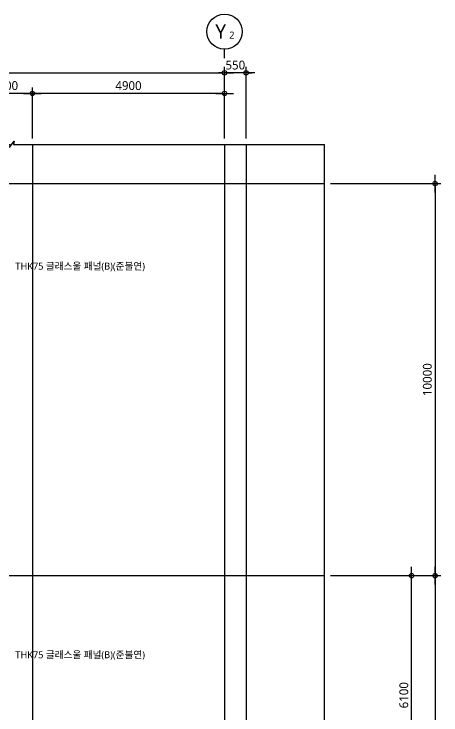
# Model space of a CAD drawing. Header units: millimetres. Extents: x 81033 to 452328, y -17390 to 42241.
# Drawn here: x 282973 to 293864, y 24177 to 42056 of the extents above; entities that cross this region are included whole.
import ezdxf
from ezdxf.enums import TextEntityAlignment as Align

# ---------------------------------------------------------------- set-up
doc = ezdxf.new("R2010")
doc.units = ezdxf.units.MM
doc.header["$LTSCALE"] = 100
doc.header["$MEASUREMENT"] = 0
doc.header["$PDSIZE"] = -10
doc.linetypes.add('CEN', pattern=[62, 60, -1, 0, -1])
doc.layers.get('0').update_dxf_attribs({"linetype": 'CONTINUOUS'})
doc.layers.get('Defpoints').update_dxf_attribs({"color": 171, "linetype": 'CONTINUOUS'})
for name, color, linetype in [('CEN(ST)', 1, 'CEN'), ('NDIM', 7, 'CONTINUOUS'), ('SYM', 7, 'CONTINUOUS'), ('SYM(AXIS)', 7, 'CONTINUOUS'), ('TEXT(AXIS)', 2, 'CONTINUOUS'), ('TEXT(MIN)', 7, 'CONTINUOUS')]:
    doc.layers.add(name, color=color, linetype=linetype)
doc.styles.add('CGS', font='cgse', dxfattribs={"bigfont": 'cgs'})
doc.styles.add('나눔바른고딕', font='NanumBarunGothic.ttf')
doc.dimstyles.new('NDIM 1200', dxfattribs={"dimscale": 75, "dimtxt": 3, "dimasz": 1, "dimexe": 2, "dimexo": 2, "dimgap": 1, "dimtad": 1, "dimdec": 0, "dimdsep": 46, "dimtxsty": 'CGS', "dimblk": 'DOT0', "dimcen": 1, "dimdle": 8, "dimclrd": 256, "dimclre": 256, "dimclrt": 256, "dimadec": 0, "dimazin": 0, "dimtfac": 1, "dimtdec": 0, "dimtix": 1, "dimtmove": 2, "dimatfit": 3, "dimldrblk": 'DOT0', "dimfxl": 1, "dimtolj": 1, "dimtzin": 0, "dimlwd": -1, "dimlwe": -1, "dimarcsym": 0})

# ---------------------------------------------------------------- blocks, each defined once
blk = doc.blocks.new('DOT0')
blk.add_line((-3, 0), (3, 0))
at = {"color": 6}
blk.add_circle((0, 0), 0.75, dxfattribs=at)
blk = doc.blocks.new('*D694')
at = {"layer": 'Defpoints', "color": 0, "ltscale": 0.4, "transparency": 16777216}
for p in [(282043, 40031), (282043, 38731), (283443, 38731)]:
    blk.add_point(p, dxfattribs=at)
at = {"layer": 'NDIM', "ltscale": 0.4, "transparency": 16777216}
for p, q in [((282043, 38881), (282043, 40181)), ((283443, 38881), (283443, 40181)), ((283368, 40031), (282118, 40031))]:
    blk.add_line(p, q, dxfattribs=at)
at = {"layer": 'NDIM', "ltscale": 0.4, "transparency": 16777216, "xscale": 75, "yscale": 75, "zscale": 75, "rotation": 180}
blk.add_blockref('DOT0', (282043, 40031), dxfattribs=at)
at = {"layer": 'NDIM', "ltscale": 0.4, "transparency": 16777216, "xscale": 75, "yscale": 75, "zscale": 75}
blk.add_blockref('DOT0', (283443, 40031), dxfattribs=at)
at = {"layer": 'NDIM', "ltscale": 0.4, "transparency": 16777216, "insert": (282743, 40228), "char_height": 225, "attachment_point": 5, "style": '나눔바른고딕'}
blk.add_mtext('\\A1;1400', dxfattribs=at)
blk = doc.blocks.new('*D695')
at = {"layer": 'Defpoints', "color": 0, "ltscale": 0.4, "transparency": 16777216}
for p in [(283443, 40031), (283443, 38731), (288343, 38731)]:
    blk.add_point(p, dxfattribs=at)
at = {"layer": 'NDIM', "ltscale": 0.4, "transparency": 16777216}
for p, q in [((283443, 38881), (283443, 40181)), ((288343, 38881), (288343, 40181)), ((288268, 40031), (283518, 40031))]:
    blk.add_line(p, q, dxfattribs=at)
at = {"layer": 'NDIM', "ltscale": 0.4, "transparency": 16777216, "xscale": 75, "yscale": 75, "zscale": 75, "rotation": 180}
blk.add_blockref('DOT0', (283443, 40031), dxfattribs=at)
at = {"layer": 'NDIM', "ltscale": 0.4, "transparency": 16777216, "xscale": 75, "yscale": 75, "zscale": 75}
blk.add_blockref('DOT0', (288343, 40031), dxfattribs=at)
at = {"layer": 'NDIM', "ltscale": 0.4, "transparency": 16777216, "insert": (285893, 40228), "char_height": 225, "attachment_point": 5, "style": '나눔바른고딕'}
blk.add_mtext('\\A1;4900', dxfattribs=at)
blk = doc.blocks.new('*D696')
at = {"layer": 'Defpoints', "color": 0, "ltscale": 0.4, "transparency": 16777216}
for p in [(288343, 40556), (288343, 38731), (288893, 38731)]:
    blk.add_point(p, dxfattribs=at)
at = {"layer": 'NDIM', "ltscale": 0.4, "transparency": 16777216}
for p, q in [((288343, 38881), (288343, 40706)), ((288893, 38881), (288893, 40706)), ((288268, 40556), (288193, 40556)), ((288893, 40556), (288343, 40556)), ((288968, 40556), (289043, 40556))]:
    blk.add_line(p, q, dxfattribs=at)
at = {"layer": 'NDIM', "ltscale": 0.4, "transparency": 16777216, "xscale": 75, "yscale": 75, "zscale": 75}
blk.add_blockref('DOT0', (288343, 40556), dxfattribs=at)
at = {"layer": 'NDIM', "ltscale": 0.4, "transparency": 16777216, "xscale": 75, "yscale": 75, "zscale": 75, "rotation": 180}
blk.add_blockref('DOT0', (288893, 40556), dxfattribs=at)
at = {"layer": 'NDIM', "ltscale": 0.4, "transparency": 16777216, "insert": (288618, 40753), "char_height": 225, "attachment_point": 5, "style": '나눔바른고딕'}
blk.add_mtext('\\A1;550', dxfattribs=at)
blk = doc.blocks.new('A$C2F20087E')
at = {"layer": 'SYM(AXIS)'}
blk.add_line((600, 0), (600, 300), dxfattribs=at)
blk.add_circle((600, 900), 600, dxfattribs=at)
blk = doc.blocks.new('*D794')
at = {"layer": 'Defpoints', "color": 0, "ltscale": 0.4, "transparency": 16777216}
for p in [(288343, 40556), (276243, 38731), (288343, 38731)]:
    blk.add_point(p, dxfattribs=at)
at = {"layer": 'NDIM', "ltscale": 0.4, "transparency": 16777216}
for p, q in [((276243, 38881), (276243, 40706)), ((288343, 38881), (288343, 40706)), ((276318, 40556), (288268, 40556))]:
    blk.add_line(p, q, dxfattribs=at)
at = {"layer": 'NDIM', "ltscale": 0.4, "transparency": 16777216, "xscale": 75, "yscale": 75, "zscale": 75, "rotation": 180}
blk.add_blockref('DOT0', (276243, 40556), dxfattribs=at)
at = {"layer": 'NDIM', "ltscale": 0.4, "transparency": 16777216, "xscale": 75, "yscale": 75, "zscale": 75}
blk.add_blockref('DOT0', (288343, 40556), dxfattribs=at)
at = {"layer": 'NDIM', "ltscale": 0.4, "transparency": 16777216, "insert": (282293, 40753), "char_height": 225, "attachment_point": 5, "style": '나눔바른고딕'}
blk.add_mtext('\\A1;12100', dxfattribs=at)
blk = doc.blocks.new('*D804')
at = {"layer": 'Defpoints', "color": 0, "ltscale": 0.4, "transparency": 16777216}
for p in [(290893, 27731), (290893, 17731), (293714, 17731)]:
    blk.add_point(p, dxfattribs=at)
at = {"layer": 'NDIM', "ltscale": 0.4, "transparency": 16777216}
for p, q in [((291043, 27731), (293864, 27731)), ((293714, 27656), (293714, 17806)), ((291043, 17731), (293864, 17731))]:
    blk.add_line(p, q, dxfattribs=at)
at = {"layer": 'NDIM', "ltscale": 0.4, "transparency": 16777216, "xscale": 75, "yscale": 75, "zscale": 75}
for p, rotation in [((293714, 27731), 90), ((293714, 17731), 270)]:
    blk.add_blockref('DOT0', p, dxfattribs=dict(at, rotation=rotation))
at = {"layer": 'NDIM', "ltscale": 0.4, "transparency": 16777216, "insert": (293516, 22731), "char_height": 225, "attachment_point": 5, "rotation": 90, "style": '나눔바른고딕'}
blk.add_mtext('\\A1;10000', dxfattribs=at)
blk = doc.blocks.new('*D805')
at = {"layer": 'Defpoints', "color": 0, "ltscale": 0.4, "transparency": 16777216}
for p in [(290893, 37731), (290893, 27731), (293714, 27731)]:
    blk.add_point(p, dxfattribs=at)
at = {"layer": 'NDIM', "ltscale": 0.4, "transparency": 16777216}
for p, q in [((291043, 37731), (293864, 37731)), ((293714, 37656), (293714, 27806)), ((291043, 27731), (293864, 27731))]:
    blk.add_line(p, q, dxfattribs=at)
at = {"layer": 'NDIM', "ltscale": 0.4, "transparency": 16777216, "xscale": 75, "yscale": 75, "zscale": 75}
for p, rotation in [((293714, 37731), 90), ((293714, 27731), 270)]:
    blk.add_blockref('DOT0', p, dxfattribs=dict(at, rotation=rotation))
at = {"layer": 'NDIM', "ltscale": 0.4, "transparency": 16777216, "insert": (293516, 32731), "char_height": 225, "attachment_point": 5, "rotation": 90, "style": '나눔바른고딕'}
blk.add_mtext('\\A1;10000', dxfattribs=at)
blk = doc.blocks.new('*D1195')
at = {"layer": 'Defpoints', "color": 0, "ltscale": 0.4, "transparency": 16777216}
for p in [(290893, 27731), (293114, 27731), (290893, 21631)]:
    blk.add_point(p, dxfattribs=at)
at = {"layer": 'NDIM', "ltscale": 0.4, "transparency": 16777216}
for p, q in [((291043, 27731), (293264, 27731)), ((293114, 21706), (293114, 27656)), ((291043, 21631), (293264, 21631))]:
    blk.add_line(p, q, dxfattribs=at)
at = {"layer": 'NDIM', "ltscale": 0.4, "transparency": 16777216, "xscale": 75, "yscale": 75, "zscale": 75}
for p, rotation in [((293114, 27731), 90), ((293114, 21631), 270)]:
    blk.add_blockref('DOT0', p, dxfattribs=dict(at, rotation=rotation))
at = {"layer": 'NDIM', "ltscale": 0.4, "transparency": 16777216, "insert": (292916, 24681), "char_height": 225, "attachment_point": 5, "rotation": 90, "style": '나눔바른고딕'}
blk.add_mtext('\\A1;6100', dxfattribs=at)

msp = doc.modelspace()

# ---------------------------------------------------------------- linework, layer by layer
at = {"layer": 'CEN(ST)', "ltscale": 10000}
for p, q in [((283443.4, 38730.6), (283443.4, 5621.2)), ((288343.4, 38730.6), (288343.4, 5621.2)), ((288893.4, 38730.6), (288893.4, 5621.2)), ((273643.4, 37730.6), (290893.4, 37730.6)), ((273643.4, 27730.6), (290893.4, 27730.6))]:
    msp.add_line(p, q, dxfattribs=at)
at = {"layer": 'Defpoints', "ltscale": 1000}
msp.add_lwpolyline([(273643.4, 38730.6), (273643.4, 1403.6), (290893.4, 1403.6), (290893.4, 38730.6)], dxfattribs=at)
at = {"layer": 'SYM', "ltscale": 10000}
msp.add_lwpolyline([(273643.4, 38730.6), (282878, 38730.6), (282857.7, 38648.1), (282979.2, 38813.1), (282959, 38730.6), (290893.4, 38730.6)], dxfattribs=at)

# ---------------------------------------------------------------- block references
at = {"xscale": 0.75, "yscale": 0.75, "zscale": 0.75}
msp.add_blockref('A$C2F20087E', (287893.4, 40930.6), dxfattribs=at)

# ---------------------------------------------------------------- texts
at = {"layer": 'TEXT(AXIS)', "style": '나눔바른고딕'}
for s, height, p in [('Y', 360, (288244.6, 41608.6)), ('2', 180, (288529.1, 41518.6))]:
    msp.add_text(s, height=height, dxfattribs=at).set_placement(p, align=Align.MIDDLE)
at = {"layer": 'TEXT(MIN)', "style": '나눔바른고딕'}
for p in [(283007.5, 35626), (283007.5, 25714.2)]:
    msp.add_text('THK75 글래스울 패널(B)(준불연)', height=180, dxfattribs=at).set_placement(p, align=Align.MIDDLE_LEFT)

# ---------------------------------------------------------------- dimensions: what is measured, and where the dimension line sits
at = {"layer": 'NDIM', "ltscale": 0.4}
for base, p1, p2, angle, picture, middle in [((288343.4, 40555.6), (276243.4, 38730.6), (288343.4, 38730.6), 0, '*D794', (282293.4, 40752.7)), ((288343.4, 40555.6), (288893.4, 38730.6), (288343.4, 38730.6), 180, '*D696', (288618.4, 40752.7)), ((282043.4, 40030.6), (283443.4, 38730.6), (282043.4, 38730.6), 180, '*D694', (282743.4, 40227.7)), ((283443.4, 40030.6), (288343.4, 38730.6), (283443.4, 38730.6), 180, '*D695', (285893.4, 40227.9)), ((293713.5, 27730.6), (290893.4, 37730.6), (290893.4, 27730.6), 270, '*D805', (293516.3, 32730.6)), ((293713.5, 17730.6), (290893.4, 27730.6), (290893.4, 17730.6), 270, '*D804', (293516.3, 22730.6)), ((293113.5, 27730.6), (290893.4, 21630.6), (290893.4, 27730.6), 90, '*D1195', (292916.2, 24680.6))]:
    dim = msp.add_linear_dim(base=base, p1=p1, p2=p2, angle=angle, dimstyle='NDIM 1200', override={"dimtxsty": '나눔바른고딕'}, dxfattribs=at)
    dim.commit()
    dim.dimension.update_dxf_attribs({"geometry": picture, "text_midpoint": middle})

doc.saveas('drawing.dxf')
